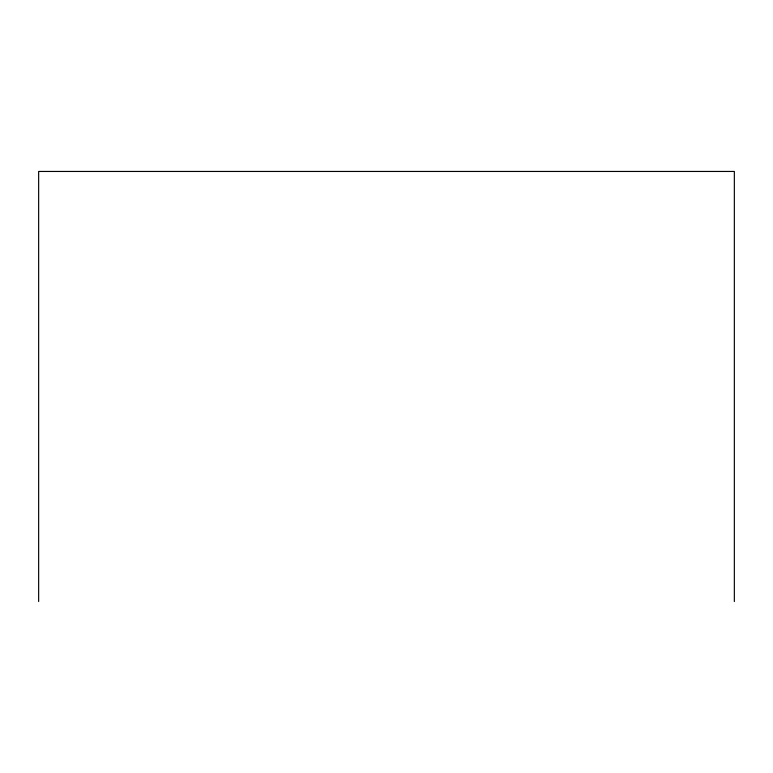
<?xml version="1.0" encoding="UTF-8"?>
<svg xmlns="http://www.w3.org/2000/svg" width="773" height="773" viewBox="0 0 773 773"><rect width="100%" height="100%" fill="white"/><g stroke="black" fill="none" stroke-linecap="round" stroke-linejoin="round"><path stroke-width="1.16" d="M734.35 601.549L734.35 171.451L38.65 171.451L38.65 601.549"/></g></svg>
